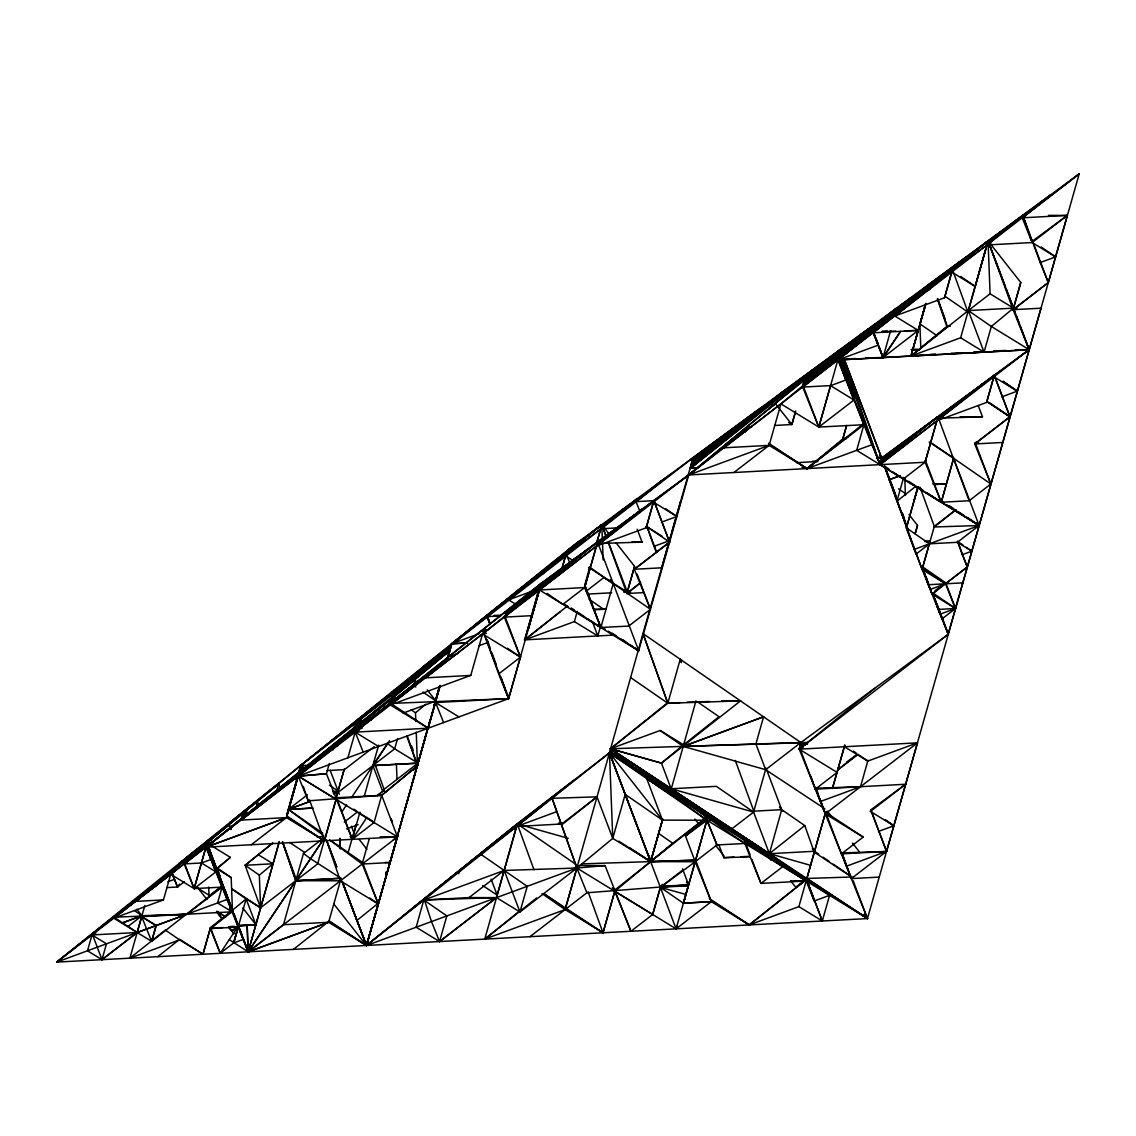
<?xml version="1.0" encoding="UTF-8"?>
<svg xmlns="http://www.w3.org/2000/svg" width="1136" height="1136" viewBox="0 0 1136 1136"><rect width="100%" height="100%" fill="white"/><g stroke="black" fill="none" stroke-linecap="round" stroke-linejoin="round"><path stroke-width="1.5" d="M909.07 302.574L908.814 303.809L909.084 302.574L882.189 323.32M926.38 492.712L941.247 502.254L969.15 500.749L990.848 483.993L974.745 443.949L1009.947 416.798L994.27 375.263L936.916 420.732L925.13 462.238L879.96 464.652L853.974 400L830.572 385.672L838.269 358.422L873.47 331.258L873.087 332.82L883.055 357.542L918.257 330.406L925.911 303.312L910.973 356.037L923.284 354.986M873.485 331.258L873.087 332.82L918.257 330.391L910.973 356.037L960.644 337.775L984.06 352.117L991.345 326.472L1013.482 308.14L1020.781 282.495L988.036 240.917L837.885 359.97L1029.216 349.689L988.036 240.903L930.668 286.386M946.558 327.381L910.944 356.065L946.813 326.415L950.292 326.231M873.087 332.82L952.65 269.076L966.551 256.764L988.121 240.988L997.806 266.676M967.261 567.006L945.507 583.79L930.171 589.442L922.489 567.901L922.148 569.448L948.148 634.172L967.261 567.006L932.06 594.156L922.489 567.901L945.521 583.805L955.447 608.513L942.014 618.893L934.829 599.183M581.49 863.885L695.601 860.137L695.232 861.727L711.335 901.672L749.22 924.903L798.878 906.642L822.294 920.984L829.578 895.338L769.313 853.704L610.43 748.823L612.687 751.549M829.578 895.338L814.228 900.99L806.177 880.996L760.964 883.41L744.818 843.466L647.364 776.044L609.847 751.294L633.263 765.636L610.472 748.766L667.84 703.255L643.004 633.49L609.464 752.841L707.004 820.235L867.45 918.541L1079.2 173.907L573.609 545.408L56.8 962.093L867.478 918.57L799.261 749.192L800.837 742.532L948.404 634.186L937.186 604.551M838.084 768.348L837.715 769.91L858.035 754.247L837.715 769.867M924.377 571.749L922.73 566.949L945.748 582.853L955.447 608.513L932.074 594.156L932.429 592.623L955.461 608.513L940.111 614.164L934.8 599.254L940.111 614.164M144.826 905.52L129.887 958.159L179.573 939.884L202.975 954.226L210.515 927.629L232.411 910.248L216.692 868.713L230.395 857.382L206.993 843.04L178.792 863.729L229.145 824.693L230.949 829.45L229.145 824.693L225.027 827.718L242.834 813.362L240.917 820.164M279.3 841.662L248.244 951.869L283.46 924.718L328.616 922.276L366.488 945.507L378.302 904L362.199 864.042L362.569 862.465M347.886 757.783L355.185 732.138L428.244 728.204L435.94 701.011L427.207 689.907M597.025 796.847L612.758 838.396L650.658 861.628L695.587 860.179L695.26 861.713L660.371 887.33L652.689 914.494L630.934 931.279L605.076 865.604L579.275 865.547M799.63 747.63L815.35 789.165L837.104 772.395L799.204 749.164L799.63 747.63L803.109 747.431M884.518 466.442L922.12 569.448L945.521 583.805L945.734 582.839L932.074 594.171L932.429 592.623M571.124 608.484L600.845 627.555L601.072 626.589M695.985 700.813L670.155 792.928L609.507 752.841L517.263 823.898L366.445 945.45L342.163 881.508L366.488 945.507L576.889 868.032L605.076 865.604M610.43 748.823L708.012 816.145L683.432 903.177L711.335 901.672L711.576 900.734L749.22 924.917L805.211 880.528M920.018 487.159L934.317 526.394L922.12 569.448L906.4 527.885L917.902 487.202L906.4 527.885L915.971 554.169L929.433 543.803L957.35 542.312L979.104 525.528L1041.016 308.197L1013.099 309.702L988.036 240.917L986.062 243.842M926.451 492.484L941.247 502.254L941.46 501.303L944.357 503.163M212.276 842.571L206.993 843.04L207.235 842.06L206.979 843.026L227.058 899.471L56.8 962.078L127.701 905.875L92.272 933.991L87.5 950.789L101.97 959.664L137.172 932.528L186.844 914.239L232.042 911.825L232.426 910.263L229.5 908.459M249.877 812.78L242.834 813.39L243.218 811.8L245.007 816.727M1002.648 442.472L974.745 443.949L975.114 442.429L978.55 442.444M428.258 728.19L363.236 752.131L355.185 732.138L355.554 730.576L541.162 583.407L688.686 474.99L746.096 429.465L723.959 447.797L769.129 445.369L807.014 468.6L872.022 444.673L864.354 423.117L807.014 468.6L801.917 467.152M329.554 839.902L362.157 864.027L362.54 862.465L331.03 840.711M636.6 499.13L635.99 501.629L640.349 512.435M637.126 574.134L650.417 609.294L634.342 569.264L634.712 567.744M647.435 718.989L668.082 702.289L667.826 703.269L740.53 700.869L661.45 763.165L610.501 748.766L646.072 720.039M824.821 808.789L765.621 769.683L683.219 746.409L683.574 744.818L719.017 716.702L697.433 701.807M957.577 541.347L957.35 542.298L971.805 551.173L962.32 554.666L957.577 541.347L967.29 567.02L979.104 525.528L976.917 522.716M904.441 330.846L918.257 330.391L894.841 316.049L952.195 270.567L986.999 244.978L1032.184 242.536L1023.394 216.919L1040.207 262.558L1055.557 256.906L1032.155 242.536L1022.215 217.828L1079.172 173.907L56.8 962.093L206.965 843.04L232.44 910.263L231.176 877.574L216.948 867.748L222.457 885.555L222.074 887.117L186.858 914.253L114.012 917.221L92.272 933.991L101.97 959.664L137.186 932.514L141.929 915.715L136.874 909.283M231.744 888.977L246.129 898.931L233.675 942.937L220.228 953.303L210.274 928.595L232.028 911.825L217.572 902.964L222.074 887.117L206.34 845.582L201.455 862.991L184.188 863.9L206.326 845.567L206.965 843.026L127.715 905.889M222.599 927.516L210.274 928.595L246.129 898.931L255.856 924.605L238.603 925.528L220.228 953.303L210.515 927.629L210.274 928.595L238.191 927.09L248.159 951.798L324.243 838.155L248.259 951.854L328.616 922.276L340.388 880.812L326.43 840.015L336.796 867.095L326.43 839.887M276.261 792.218L278.803 783.102M356.534 920.785L378.529 903.021M473.598 626.035L580.269 540.523L566.339 552.82L300.813 765.38L184.813 861.372L206.965 843.026L209.478 849.217M481.21 854.556L481.65 852.596L481.195 854.556L527.232 886.336L519.961 911.981L496.531 897.639L468.998 897.582L423.856 900.024L504.228 870.446L576.889 868.032L676.105 928.865L711.335 901.672L695.63 860.137M975.71 444.034L990.819 483.993L953.601 458.277L979.104 525.471L856.672 450.325L864.354 423.117L880.088 464.652L1029.088 349.647L1013.099 309.702L1013.482 308.14L990.081 293.798L988.036 240.917L968.326 310.568L910.958 356.037M931.08 284.852L966.551 256.764L931.705 282.353L896.105 311.051L895.48 313.536L873.343 331.868L802.669 387.092L818.8 427.093L863.942 424.694L838.482 357.499L839.518 353.41L896.872 307.955L874.748 326.259L879.96 325.975M805.367 745.102L800.213 745.088L800.866 742.603L807.71 742.646M222.315 886.151L151.656 941.375L113.77 918.186L114.012 917.221L137.172 932.514L92.016 934.956L106.486 943.803L101.97 959.664M185.608 858.234L256.523 802.059L260.854 804.714M231.176 877.574L216.706 868.713L216.948 867.748M246.129 898.931L260.598 907.792L295.8 880.67L282.452 841.591L296.808 880.812M378.586 746.48L355.185 732.138L355.554 730.576L412.922 685.107L415.804 687.081M293.4 949.426L328.844 921.324M428.244 728.204L390.756 703.44L390.386 705.002L428.244 728.204L508.63 698.64L520.686 656.182M362.199 864.042L390.117 862.536L397.756 835.315L366.488 945.521L328.773 921.282M487.202 615.073L486.833 616.649L489.943 624.374M814.029 852.951L806.83 878.455L851.759 876.992L814.271 852.213L825.347 813.163L806.177 880.996L745.883 839.362L708.012 816.131L615.201 889.729L603.017 932.784L565.117 909.567L484.731 939.131L496.517 897.639L439.561 941.559L431.495 921.552L424.069 899.03L416.145 927.203L439.561 941.559L496.517 897.639L516.653 826.454L574.248 779.992L517.263 823.898L366.474 945.479L342.206 881.508L366.431 945.422M615.982 542.738L634.555 566.31L626.873 593.517L644.325 592.58M807.724 742.561L683.219 746.409L683.588 744.833L660.172 730.476L610.472 748.738L867.478 918.57L855.365 886.62M814.271 852.213L804.771 825.574L781.724 809.67L779.566 806.929M174.987 871.028L171.366 871.724L177.528 887.003L184.33 881.763M229.33 939.713L248.145 951.798L247.151 925.357L238.603 925.528L233.689 942.937L243.175 939.444L234.314 914.523M336.54 797.742L324.399 840.839L336.526 797.77L381.696 795.314L397.458 836.863L366.502 945.464L609.45 752.827L647.364 776.044L609.464 752.841L565.117 909.567L542.099 893.663M609.436 534.417L601.796 524.718L451.588 643.785L451.219 645.362L393.61 691.796L450.978 646.327L447.967 653.328L449.955 650.474L392.062 698.455L356.874 725.606L206.113 847.158L206.979 843.04L248.173 951.798L279.271 841.677M606.17 536.249L601.796 524.704L451.617 643.8L449.941 650.403L300.813 765.38L286.954 814.526L300.799 765.38L451.219 645.362L447.087 660.627M425.375 737.52L398.594 831.808L399.006 830.26M405.637 807.171L405.864 806.219M522.106 602.79L539.529 589.996L541.176 583.421L643.104 508.502L597.138 543.562L597.522 542.014L482.559 633.916L425.588 677.837L470.758 675.409L482.559 633.931L520.444 657.133L498.676 673.918L508.644 698.64L435.571 702.559L443.622 722.567M655.117 500.607L635.99 501.629L636.629 499.116L600.788 528.765L565.955 554.382L561.468 570.357M560.162 611.75L524.704 639.866L538.649 590.592M853.775 400.028L855.593 393.411L843.863 359.161M766.601 769.725L781.724 809.67L768.689 856.232L609.478 752.813L612.758 838.396L576.903 868.06L519.961 911.981L504.199 870.432L469.012 897.61M832.475 788.498L844.772 745.188L832.432 788.242M167.049 887.571L177.528 887.003L171.366 871.724L174.859 871.539M157.805 956.654L179.715 939.287L202.975 954.226L210.515 927.629M209.166 895.31L197.636 888.04M393.596 691.767L393.979 690.205L397.458 690.021M774.525 425.46L791.891 424.523L775.505 403.734L768.845 408.633L868.713 328.659L840.541 349.363L688.686 474.99L638.631 650.8L539.515 590.024L541.176 583.407L298.214 776.058L363.236 752.131M533.423 590.72L508.587 599.865L565.955 554.382L565.558 555.93L572.885 560.417M697.419 467.989L690.361 468.387L693.003 457.709L422.762 666.974M802.385 387.277L804.686 378.97L896.9 307.955M723.944 447.797L780.915 403.876L818.8 427.093L853.974 400L837.857 360.041L840.541 349.363L784.195 390.713L727.253 434.634L732.464 434.35M879.931 464.695L880.315 463.147L937.924 416.713L1029.088 349.647L991.345 326.472L968.326 310.568L990.081 293.798M844.772 745.188L844.389 746.75L867.805 761.092L917.49 742.816L886.534 851.432L851.361 878.597L841.634 852.909L886.577 851.446L870.801 809.883L905.619 784.252L815.336 789.179L815.577 788.199L860.506 786.751L868.003 760.254M1016.933 308.154L1013.482 308.14L1013.099 309.702L1048.315 282.552L1067.357 215.386L1032.539 241.002L1032.155 242.536L1067.357 215.386M232.042 911.825L206.724 844.005L193.035 855.337L206.34 845.567L201.441 862.977L215.911 871.852L194.157 888.608L170.741 874.266L135.525 901.402L163.442 899.911L170.741 874.28L206.184 846.164L215.911 871.852L206.34 845.567M251.283 844.744L286.471 817.608L299.293 772.054L305.825 769.668M329.298 763.52L326.43 773.715L352.316 839.334L374.071 822.549L381.696 795.314L308.239 800.837L298.257 776.129L298.91 773.659M328.616 922.276L248.273 951.854L397.415 836.905L397.728 835.287M876.396 458.376L881.706 458.078L937.91 416.699L937.541 418.247L994.27 375.263L986.588 402.456L936.916 420.732L879.96 464.652L688.757 474.947L746.721 426.98L746.324 428.513L688.743 474.933L653.853 500.593L596.499 546.061L584.713 587.553L539.543 589.982L561.695 571.664L504.711 615.584L504.313 617.146L520.444 657.133L507.551 648.23M539.543 589.982L596.514 546.061L646.185 527.786L653.853 500.593L632.099 517.363M751.876 859.455L760.964 883.41L782.718 866.64L745.216 841.89L744.818 843.466L716.915 844.971L695.232 861.713L650.644 861.642L633.277 850.466M725.876 439.604L726.841 436.21L692.051 461.798L762.696 406.546L693.116 457.709L690.347 468.387L840.484 349.32L837.857 359.97L931.705 282.353L874.748 326.259L903.532 303.056M944.513 297.774L952.195 270.567L944.513 297.774L894.841 316.035L930.668 286.4M952.195 270.567L951.798 272.129L975.213 286.471L986.999 244.978L1022.84 215.315L1022.215 217.828L1067.386 215.414L1048.542 215.371M864.255 914.409L867.506 918.527L806.56 879.434L806.816 878.483M878.469 831.438L893.833 825.787L870.417 811.416L870.801 809.883L886.534 851.432L846.405 866.228L841.634 852.909L841.421 853.874L886.591 851.446M222.074 887.117L194.157 888.608L184.188 863.9L205.943 847.129L238.191 927.09L238.588 925.528M390.699 703.269L392.46 696.893L414.214 680.123L417.139 681.912M895.864 312.017L803.038 385.601L802.669 387.092L830.586 385.587M707.586 817.735L695.232 861.727L685.491 836.053L707.629 817.707L670.765 790.4L667.315 790.514M1020.1 325.691L1029.188 349.76L837.885 359.984L931.705 282.353L931.463 283.304L966.551 256.764M309.446 799.872L324.371 840.782L286.471 817.608L241.301 820.064L298.257 776.144L298.91 773.602L281.487 786.396M390.599 703.582L392.46 696.893L391.025 701.991M682.523 868.841L688.586 884.83L586.886 892.782L576.903 868.06L552.096 798.31M820.433 372.821L874.337 327.821L873.371 331.229M841.748 359.913L854.613 397.458L840.896 359.856L848.45 382.193L838.482 357.499L816.969 373.29L839.121 354.957L839.518 353.395L874.337 327.821L803.692 383.059L839.518 353.395M614.732 891.391L603.017 932.784L543.817 893.677L565.373 908.615L565.117 909.567L576.903 868.06L552.082 798.31L597.025 796.847L561.567 824.949M613 837.431L612.758 838.396L625.183 794.391L662.473 820.121L707.004 820.235L716.986 844.943L706.947 820.263L684.213 803.351L646.725 778.586L662.458 820.135L650.644 861.599L629.94 847.939M683.418 869.523L660.371 887.33L652.689 914.494L614.775 891.291L615.201 889.715L612.332 887.756L615.187 889.744L614.775 891.291L630.934 931.279M1022.854 215.329L1022.215 217.828L1051.013 194.611L988.064 240.917L987.397 243.416L990.876 243.232M336.554 797.784L336.157 799.318L397.501 836.905L206.127 847.172L450.041 650.459M576.009 557.819L505.335 613.071L541.176 583.421L540.807 584.955L518.641 603.301L540.168 587.482L576.009 557.819L575.043 561.212M880.372 463.119L902.112 446.349L879.988 464.652L881.607 458.135L844.247 359.217L881.706 458.078L1029.23 349.689L1015.527 349.718M969.15 500.749L937.91 416.699L881.209 459.682M386.595 874.28L386.183 875.828L386.027 872.32M390.784 703.44L508.63 698.64L541.219 583.421M941.261 502.211L925.13 462.196L937.924 416.713L880.613 462.167L916.411 432.532L915.446 435.926M600.859 627.526L584.713 587.525L585.111 585.977L600.859 627.526L628.748 626.05L650.445 609.294L590.322 567.702M604.636 527.033L601.171 527.218L601.824 524.704M748.383 420.405L690.759 466.825L784.195 390.741L690.361 468.387L697.362 467.776M333.132 749.916L334.481 744.975L369.896 716.844L371.117 720.054M336.128 797.87L338.045 791.11L333.089 792.956M406.29 804.686L408.335 797.444M423.572 743.143L427.761 728.219M447.016 660.03L451.603 643.814L478.952 633.732M429.451 723.021L430.26 720.11M447.243 659.576L450.978 646.313L357.769 721.459L329.596 742.149M539.273 590.166L528.354 628.975L540.168 587.482M680.038 702.616L667.826 703.269L680.237 659.263L681.444 662.458M745.798 430.232L746.721 426.98M795.2 412.709L791.891 424.523L789.009 422.535L791.891 424.523L795.711 410.976M802.783 385.715L804.686 378.97L808.15 378.771M646.725 778.586L670.126 792.928L609.45 752.856L676.105 928.85L685.846 894.529M711.335 901.672L683.432 903.177L688.302 885.768L660.612 886.35M854.641 396.776L855.593 393.411L842.912 359.871M911.597 353.566L925.641 303.88L919.904 323.845M930.313 287.323L931.705 282.353L930.029 288.416M923.781 310.511L925.655 303.88M148.646 891.902L149.625 888.537L156.228 886.066M206.653 843.878L207.618 840.498L211.083 840.299M184.43 862.934L194.142 888.608L201.37 863.147M233.689 942.937L238.446 926.124L255.856 924.605L242.749 907.962M291.611 799.247L299.293 772.054M283.46 924.718L303.468 853.463L323.859 837.743M336.228 797.77L337.662 792.687L394.675 748.823L418.076 763.165L413.206 770.236M355.994 727.381L358.38 718.918L361.873 718.719M324.328 840.143L317.611 863.942L295.857 880.698L340.388 880.812L378.302 904L363.151 864.027M355.838 728.261L357.769 721.459L361.078 720.238M348.085 852.895L356.079 824.608M378.629 745.159L364.329 796.066M359.927 812.098L352.274 839.277L350.101 836.536M362.157 864.027L369.342 838.553M397.543 738.613L394.675 748.809L387.632 743.611L389.591 740.672M413.76 680.947L414.711 677.567M433.867 706.464L438.666 689.467M366.36 941.985L366.488 945.507L428.144 726.827M428.982 723.888L430.047 720.054M433.796 706.848L439.561 686.4M446.775 660.825L451.588 643.785L467.237 642.948M366.488 945.507L440.03 685.264L438.155 691.895M382.86 790.244L417.977 763.122L440.243 685.761M447.414 660.371L448.365 656.991L457.993 653.441M532.386 612.645L538.592 590.635M543.846 572.004L544.797 568.625L548.276 568.44M458.703 873.74L459.668 870.332L516.667 826.454L556.825 811.629M543.462 573.595L544.442 570.215L508.587 599.865L515.9 604.352M562.107 567.986L565.955 554.382M482.743 885.583L497.156 895.097L517.249 823.884L520.686 823.912M531.549 615.826L524.718 639.866L574.39 621.591L577.273 611.381M584.557 585.764L589.769 567.191M597.011 541.673L601.796 524.704L580.027 541.474M584.273 588.59L597.522 542.014L638.716 650.758L608.3 631.247M587.525 618.765L600.845 627.555L613.255 583.535L610.075 579.502M634.555 566.31L626.873 593.517L640.42 583.066M646.185 527.786L653.853 500.593L669.601 542.142L634.342 569.264L662.245 567.787M745.372 431.893L746.324 428.513L724.569 445.298M662.686 819.141L650.644 861.599L609.478 752.813L662.473 820.121L662.7 819.155L650.644 861.599L609.507 752.841M683.432 903.177L695.161 861.798M818.786 427.122L830.657 385.26L818.786 427.122L803.067 385.544L838.226 358.465M660.172 730.476L683.205 746.38L763.577 716.788L755.909 744.009L765.65 769.683L800.852 742.546L642.962 633.547L667.826 703.269M781.724 809.67L753.821 811.175L766.005 768.121M890.695 330.462L883.041 357.542L865.831 357.897M929.717 289.779L931.066 284.852L953.232 266.534M903.631 477.461L896.915 501.26L906.627 526.934L901.7 512.521M798.878 906.642L806.077 881.138M925.158 461.599L926.11 458.206M960.644 337.775L988.036 240.917M915.147 533.806L917.533 525.4L909.013 514.58M925.528 460.676L941.247 502.254L953.644 458.248L951.528 455.55M941.247 502.254L953.644 458.248L930.725 442.415M986.588 402.456L994.27 375.263L993.886 376.797L1017.288 391.153L1001.938 396.805M1020.781 282.495L1013.099 309.702L1048.315 282.552L1032.539 241.002L1030.38 238.219M151.656 941.375L156.157 925.542L141.702 916.681L151.656 941.375L156.157 925.542L141.702 916.681L186.858 914.253L141.929 915.715L122.063 923.014L141.943 915.73L134.815 910.788M194.157 888.608L201.384 863.147M337.591 746.238L334.098 746.551L263.694 800.752L206.113 847.158L286.485 817.622L298.441 775.206M356.349 726.444L357.769 721.459L361.305 721.346M435.131 702.147L438.766 689.339M447.158 660.059L450.353 648.841L415.137 675.977L414.739 677.539L415.137 675.991L449.955 650.388L447.13 660.357M411.843 784.578L418.218 762.157M431.623 715.311L432.532 712.102M433.895 707.288L437.545 694.479M439.561 941.559L446.846 915.9L423.827 899.996L413.064 907.905L517.249 823.884L576.122 864.567M588.973 570.286L589.925 566.963M596.528 543.718L600.774 528.78L618.169 527.842M584.344 588.292L585.707 583.492M574.39 621.591L597.806 635.933L600.546 626.319M662.032 566.367L669.345 540.722M669.814 539.046L671.234 534.062M672.171 530.739L680.677 500.848M643.459 631.857L693.116 457.737M676.105 928.879L677.028 925.613M914.324 499.741L917.476 488.65M915.275 533.324L917.533 525.4M923.185 565.33L930.029 541.29L924.931 541.276M366.971 817.309L352.316 839.334L337.136 799.361M413.277 770.293L418.034 763.179L372.92 765.607L382.647 791.281L377.436 795.583L382.633 791.295M147.666 891.462L149.625 888.537L153.09 888.309M177.528 887.003L179.488 884.078M295.09 779.296L298.896 773.602M350.896 731.726L357.769 721.474L361.205 721.388M341.822 812.07L346.622 804.757M351.535 797.543L387.589 743.569L372.92 765.607L418.034 763.122M415.506 768.603L417.466 765.664L416.245 732.18M599.836 527.644L601.796 524.704L605.971 536.178M514.75 829.294L516.667 826.454L561.809 823.983L597.025 796.847M900.294 331.811L883.041 357.542L873.328 331.868L931.08 284.838L837.871 359.97L838.51 357.471L853.988 400L838.24 358.465L845.922 380.02L830.572 385.672M900.55 331.414L883.055 357.542L873.343 331.868L988.121 241.002L986.162 243.928M662.331 884.348L660.414 887.259L688.302 885.753M135.525 901.416L149.214 890.07L113.77 918.172L163.442 899.911M206.993 843.04L229.145 824.693M242.834 813.39L278.647 783.712L280.493 788.512M241.301 820.064L263.453 801.732L206.113 847.215L286.471 817.608M298.271 776.215L326.43 773.715L298.271 776.115L336.157 799.318L298.271 776.115L449.941 650.403M671.447 473.527L635.99 501.629L636.629 499.13L601.171 527.218L623.323 508.885M425.588 677.837L447.726 659.505L390.372 704.987L470.758 675.409M749.419 416.33L692.463 460.222L714.615 441.904M216.706 868.713L230.395 857.382M803.067 385.544L780.915 403.862L769.129 445.369L733.913 472.519M931.08 284.838L859.881 342.22L873.343 331.868L878.071 345.188L837.885 359.97M415.833 721.601L415.492 712.797L425.901 704.164M231.758 888.735L260.598 907.792L245.106 865.277L272.896 843.054M260.598 907.792L259.335 875.118L273.023 863.772L258.554 854.911M402.059 916.78L459.668 870.332M800.852 742.546L610.501 748.766L661.45 763.108L679.683 748.013M614.803 891.277L672.81 843.267L707.998 816.145L806.574 879.449M862.068 333.544L839.916 351.862L839.476 353.353L804.274 380.517M1044.367 199.51L1022.215 217.828L1051.013 194.611M247.549 814.654L243.218 811.8L278.661 783.698L229.614 822.748L243.061 812.396L244.893 817.21M149.611 888.508L127.701 905.875M480.4 620.554L601.796 524.704L602.407 540.58M601.171 527.218L629.969 504.001M397.33 698.001L392.062 698.455L363.25 721.729L369.896 716.844M692.463 460.222L727.906 432.134M355.185 732.138L390.756 703.44M727.253 434.634L756.051 411.431M575.753 558.77L586.758 549.895M597.522 542.014L504.313 617.146L532.23 615.641M690.333 468.373L812.339 370.009M868.713 328.645L839.916 351.862L840.47 349.277L839.873 351.89L875.373 323.774M775.505 403.734L746.721 426.966L751.933 426.682M838.269 358.422L913.656 297.646L909.553 300.671M959.892 261.635L837.857 359.97L855.394 358.451M1016.195 220.199L987.397 243.416L1022.84 215.315M259.335 875.118L245.106 865.277L272.498 843.196M634.342 569.264L669.544 542.128L653.853 500.593M640.562 582.47L626.873 593.517L608.356 542.738M916.156 433.483L927.161 424.608M974.745 443.949L1009.947 416.798L994.88 376.854M520.402 910.39L484.745 939.145L536.632 897.994M860.506 786.751L820.32 801.533L815.577 788.199L825.29 813.873L917.49 742.845L799.233 749.164L874.635 688.359M790.514 880.627L795.811 887.358L802.683 881.806M748.34 420.405L691 465.874L726.841 436.21L691.654 463.346M874.748 326.259L910.192 298.172M524.704 639.866L567.049 606.297M129.887 958.159L165.331 930.057L179.573 939.884M916.085 486.066L896.915 501.26L884.575 466.371M804.771 825.574L769.313 853.69L610.515 748.681M566.807 550.889L580.269 540.523M265.213 794.064L278.661 783.698M839.121 354.957L874.337 327.821M113.77 918.172L170.741 874.28M184.188 863.9L206.184 846.164L215.911 871.852M128.34 926.209L141.943 915.73M323.817 835.656L288.388 809.428L307.416 794.76M374.241 746.679L344.449 769.626L327.069 770.577M562.959 604.295L584.713 587.525M586.162 591.231L603.841 577.599L627.257 591.955L630.693 591.97M221.108 886.591L209.01 895.906L208.669 887.102M344.265 822.137L357.769 811.686M688.757 474.947L769.129 445.369L769.37 444.417L807.014 468.6L863.971 424.694M879.974 464.61L903.361 478.98L925.13 462.196M934.317 526.394L956.086 509.624L934.175 526.99L979.104 525.528L967.46 517.462M670.765 790.4L668.067 792.502L670.78 790.415L671.873 793.61M573.495 868.685L576.193 866.598M529.916 936.717L586.886 892.782M799.233 749.164L948.404 634.186M870.417 811.416L905.619 784.252M863.19 837.09L841.421 853.874L825.687 812.325L825.304 813.873L863.19 837.09L827.122 813.277M966.338 257.744L988.121 241.002M930.739 286.457L895.622 312.954M516 591.856L522.645 586.971M374.667 711.25L392.076 698.455M236.416 817.281L243.061 812.396M228.506 926.848L231.787 931.009L238.432 926.138L248.159 951.812L247.151 925.357M231.787 931.009L238.432 926.138L243.175 939.444M393.326 839.802L396.01 837.885M470.659 861.471L481.423 853.576M935.098 590.663L939.089 587.738M941.758 585.778L945.748 582.853M685.491 836.053L707.004 820.235L707.629 817.707L702.474 817.693M846.448 762.213L856.203 755.057M795.811 887.358L803.876 881.422L749.22 924.917L709.276 898.519M362.143 728.176L355.582 730.59L359.104 730.448M403.138 713.081L435.94 700.997L422.99 692.065M92.272 933.991L95.58 932.77L92.272 933.991L95.708 933.863M683.19 746.395L763.577 716.788M847.783 437.104L842.813 438.922L807 468.6L842.571 439.902L846.604 425.432L842.813 438.922L846.306 438.737M661.535 522.148L676.886 516.497L665.369 508.545M656.594 551.982L646.924 526.408L653.981 546.359L667.812 541.276M889.247 479.704L899.982 475.757L889.247 479.704L891.149 484.433M478.895 645.759L488.551 642.209M914.082 549.441L979.104 525.528L967.261 517.675M322.738 833.157L288.359 809.4L309.887 801.462M288.359 809.4L312.798 808.079L288.359 809.4L309.901 801.505M201.455 862.991L210.941 859.498L206.198 846.178L204.764 851.205L206.198 846.178L210.941 859.498M167.816 881.806L174.447 879.363L171.508 871.127M346.594 828.911L358.081 824.679M930.327 354.375L935.61 353.921M229.628 926.891L234.925 926.436M1013.482 308.14L968.326 310.568L984.046 352.117L973.694 352.487M882.061 331.414L887.301 331.13M796.506 462.664L817.92 461.514M934.133 484.561L946.345 483.908L932.585 483.879M924.86 541.56L930.029 541.29M587.284 594.1L611.622 592.793M623.778 592.14L627.257 591.955M962.746 582.867L928.268 584.728L922.489 567.901M593.745 609.847L605.957 609.18L593.901 609.166M500.735 615.897L486.833 616.649L487.074 615.669L490.113 623.707L487.06 615.669L490.028 624.019M488.778 629.571L483.567 629.841L483.808 628.89L484.816 632.937M955.461 608.513L938.222 609.436L932.954 594.142M451.617 643.8L467.535 642.933M524.25 639.88L614.633 635.038M687.024 702.233L709.531 701.494M356.874 725.606L360.368 725.407M807.44 743.725L800.468 744.094L807.526 743.966M332.82 791.409L338.045 791.125L344.307 769.015L338.059 791.082L333.97 794.249L338.088 791.068L330.15 770.265M243.218 811.8L246.697 811.615M661.45 763.108L671.163 788.782L716.347 786.339L753.608 812.084L769.342 853.633L810.55 865.334M245.106 865.277L273.023 863.772M765.82 853.903L814.498 851.262L812.325 848.478M718.903 844.9L723.746 857.68L734.168 857.126M741.126 856.743L749.817 856.288M879.278 877.091L851.361 878.597L841.819 852.383M229.699 926.593L233.192 926.408M878.341 457.126L881.706 458.078L878.156 458.191L881.692 458.078L879.534 455.337M423.827 899.996L496.531 897.61M931.463 283.304L934.942 283.191M881.976 331.57L895.793 331.13M912.322 350.087L919.237 349.874M993.773 350.882L1006.184 350.484M1016.819 350.129L1029.23 349.732L1016.862 349.973M951.23 353.225L966.779 352.714M937.541 418.247L982.47 416.784L978.224 405.552M812.339 461.301L815.804 461.188M597.138 543.562L642.067 542.099L637.211 529.262M493.99 615.442L500.905 615.229M800.227 745.06L805.552 744.889M723.746 857.694L749.675 856.842M721.587 701.253L740.53 700.869L721.687 700.841M558.614 823.103L562.05 823.032M674.5 886.052L660.669 886.336L688.586 884.83L686.414 882.076M911.058 349.462L918.115 349.476M973.737 352.132L984.06 352.146M960.204 416.756L982.47 416.784M878.185 458.078L881.706 458.078M631.786 542.085L642.067 542.099M357.755 721.474L362.895 721.488M305.158 768.305L300.813 765.408L302.46 770.208L300.799 765.437L307.686 765.394M558.387 823.983L561.823 823.998M316.674 836.678L323.519 836.692M380.148 836.863L397.344 836.905M384.905 862.48L390.06 862.494M794.135 880.968L806.177 880.996L769.299 853.704L772.494 857.751M912.464 349.49L917.604 349.505M790.684 880.968L806.177 881.011L775.675 861.429L782.718 866.64M522.361 825.347L568.213 838.311M685.86 894.458L660.371 887.33L683.403 903.234M671.191 788.767L753.608 812.084L731.84 828.854L708.367 814.611L671.106 788.909L675.437 794.391M903.376 478.98L979.104 525.499L954.496 509.681M653.47 502.14L676.886 516.497M645.93 526.337L662.032 536.22M435.571 702.559L458.958 716.915M339.565 877.375L310.582 858.731M565.174 604.679L568.142 606.581M947.254 505.023L951.599 507.82M902.609 477.461L905.577 479.364M908.544 481.266L914.494 485.086M917.462 486.989L923.412 490.809M602.506 627.526L605.403 629.387M618.808 841.165L630.381 848.606M565.373 908.615L603.017 932.798L588.093 891.845M286.712 816.642L324.356 840.825L287.365 816.386M1010.003 416.813L986.928 401.562L1010.003 416.827L989.953 402.982M929.134 442.046L953.644 458.248M917.561 486.62L922.006 489.559M768.532 443.182L807.014 468.6M669.601 542.142L646.668 526.323M588.732 567.347L613.255 583.535M571.238 608.016L574.191 609.975M578.636 612.9L584.557 616.805M806.83 878.455L867.506 918.527L864.184 914.395M353.836 809.173L356.732 811.076M359.615 812.978L374.028 822.507L368.433 818.389M289.566 842.458L304.363 852.227M949.511 505.932L953.942 508.871M958.386 511.796L964.308 515.716M598.757 624.374L601.711 626.334M612.063 633.178L616.507 636.103M620.952 639.043L638.702 650.772L630.097 644.822M329.426 921.012L366.417 945.464L333.686 903.858M218.311 912.123L225.553 916.908M888.963 469.111L884.646 466.129L894.898 493.351M893.279 472.093L903.361 479.037M1041.172 246.966L1055.557 256.906M960.829 276.531L975.213 286.471M944.996 296.283L967.929 312.13L952.437 269.615M937.072 335.731L919.876 323.859L920.827 348.539M898.491 488.807L905.69 493.777M958.997 542.326L963.271 545.28M966.111 547.24L971.805 551.173M906.4 527.885L929.433 543.803M853.406 751.152L856.288 753.14M859.157 755.128L867.805 761.092M589.272 599.354L603.67 609.294M622.911 639.866L625.78 641.854M547.112 593.432L562.945 604.366M630.579 677.51L667.84 703.255M815.932 852.241L818.8 854.229M823.103 857.197L828.84 861.159M833.128 864.127L851.773 876.992M658.525 833.384L672.796 843.295L650.63 861.628L650.516 858.063M411.175 709.815L415.492 712.797M329.454 785.189L338.088 791.068L339.295 794.263M369.697 898.065L378.288 903.986M216.862 911.2L225.482 917.178M303.468 853.463L310.511 858.674M382.775 790.244L385.615 792.36M827.377 811.189L831.751 816.741M852.497 843.082L859.043 851.389M642.692 633.135L644.893 635.919M779.75 807.171L783.073 811.345M812.652 848.947L814.881 851.73M694.905 819.099L699.236 824.594M715.467 845.17L724.129 856.146M300.87 765.337L302.985 768.035M359.26 839.547L366.885 849.245M197.224 887.131L206.979 899.513M216.735 911.896L222.145 918.783M228.648 927.033L234.073 933.92M216.507 911.597L221.96 918.527M1040.207 262.558L1048.258 282.552M962.32 554.666L967.29 567.02M653.981 546.359L656.466 552.522M206.34 845.567L212.489 860.832L206.724 843.991M884.83 466.314L896.048 495.935M841.918 359.828L880.045 464.624L855.593 393.411M853.193 880.727L855.053 885.654M807.767 882.629L822.308 920.998L807.781 882.644L814.228 900.99M768.916 855.252L770.748 860.066M745.216 841.89L750.058 854.67M608.484 542.369L627.384 592.296M708.367 814.611L709.588 817.806M708.012 816.145L709.83 820.93M585.083 586.02L600.845 627.555M592.367 621.548L597.806 635.933M504.711 615.584L520.444 657.133M491.107 879.136L497.156 895.097M411.374 745.543L413.234 750.371M351.393 826.213L353.821 832.603M998.416 268.281L1005.048 285.86M1006.255 289.055L1015.3 312.982M1016.493 316.163L1019.489 324.087M902.126 512.492L903.944 517.278M934.857 599.013L948.148 634.172M670.382 791.962L671.603 795.157M937.683 298.74L944.84 318.392M876.467 339.479L878.256 344.393M879.449 347.687L880.656 350.967M902.055 512.79L908.019 529.135M826.894 811.445L828.087 814.725M815.762 787.674L818.744 795.867M819.936 799.133L825.304 813.873L819.979 798.935M735.304 760.41L753.821 811.175M680.237 659.263L681.43 662.529M566.182 553.417L569.761 563.229M647.662 853.406L648.855 856.686M487.145 639.667L490.141 647.861M491.931 652.774L496.105 664.233M500.877 677.34L508.644 698.64L508.502 695.104M498.676 673.918L483.183 631.403L486.066 633.306L483.183 631.403L508.644 698.64L500.962 677.084M517.263 823.898L533.977 869.764M393.056 698.541L394.249 701.807M406.802 736.199L417.551 765.664L381.71 795.328L417.551 765.65L407.384 736.298M373.9 761.418L384.65 790.897M390.912 818.886L392.105 822.152M240.392 930.455L242.167 935.382M243.388 938.663L245.759 945.237M218.737 872.647L219.93 875.913M225.283 890.638L229.458 902.083M230.651 905.349L232.44 910.263M222.457 885.54L206.965 843.04L216.309 870.275M937.612 298.938L947.055 325.464M891.291 483.837L906.642 526.919M842.827 360.169L855.223 394.959M838.24 358.465L845.922 380.02M815.847 787.305L817.622 792.289M937.299 298.669L946.813 326.415M926.025 576.548L932.074 594.171M810.863 776.115L815.35 789.165M391.338 819.255L392.431 822.464M303.298 786.424L308.239 800.837M282.921 843.139L295.8 880.67M647.847 853.463L648.954 856.729M230.793 905.449L238.191 927.09M602.549 544.101L603.159 559.977M414.214 680.123L414.399 685.022M396.393 763.846L397.018 779.566M256.523 802.059L256.708 807.1M904.81 479.349L905.42 495.211M385.928 872.306L386.055 875.785M658.156 483.311L635.99 501.629L664.801 478.412L658.156 483.311M983.52 383.187L972.515 392.048L983.506 383.173M866.669 336.739L860.023 341.638L873.343 331.868L866.683 336.739M340.97 878.227L295.871 880.712L341.027 878.27M1017.288 391.167L1002.903 381.227L1017.288 391.153M893.833 825.787L885.185 819.823L893.819 825.773M340.317 848.663L339.92 838.183L340.289 848.706"/></g></svg>
